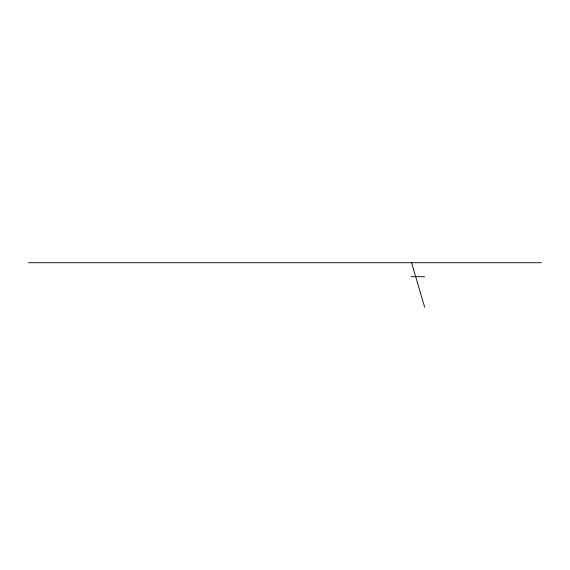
<?xml version="1.0" encoding="UTF-8"?>
<svg xmlns="http://www.w3.org/2000/svg" width="570" height="570" viewBox="0 0 570 570"><rect width="100%" height="100%" fill="white"/><g stroke="black" fill="none" stroke-linecap="round" stroke-linejoin="round"><path stroke-width="0.85" d="M28.5 262.72L541.5 262.72M411.113 276.692L424.671 276.692M411.597 262.72L424.671 307.28"/></g></svg>
